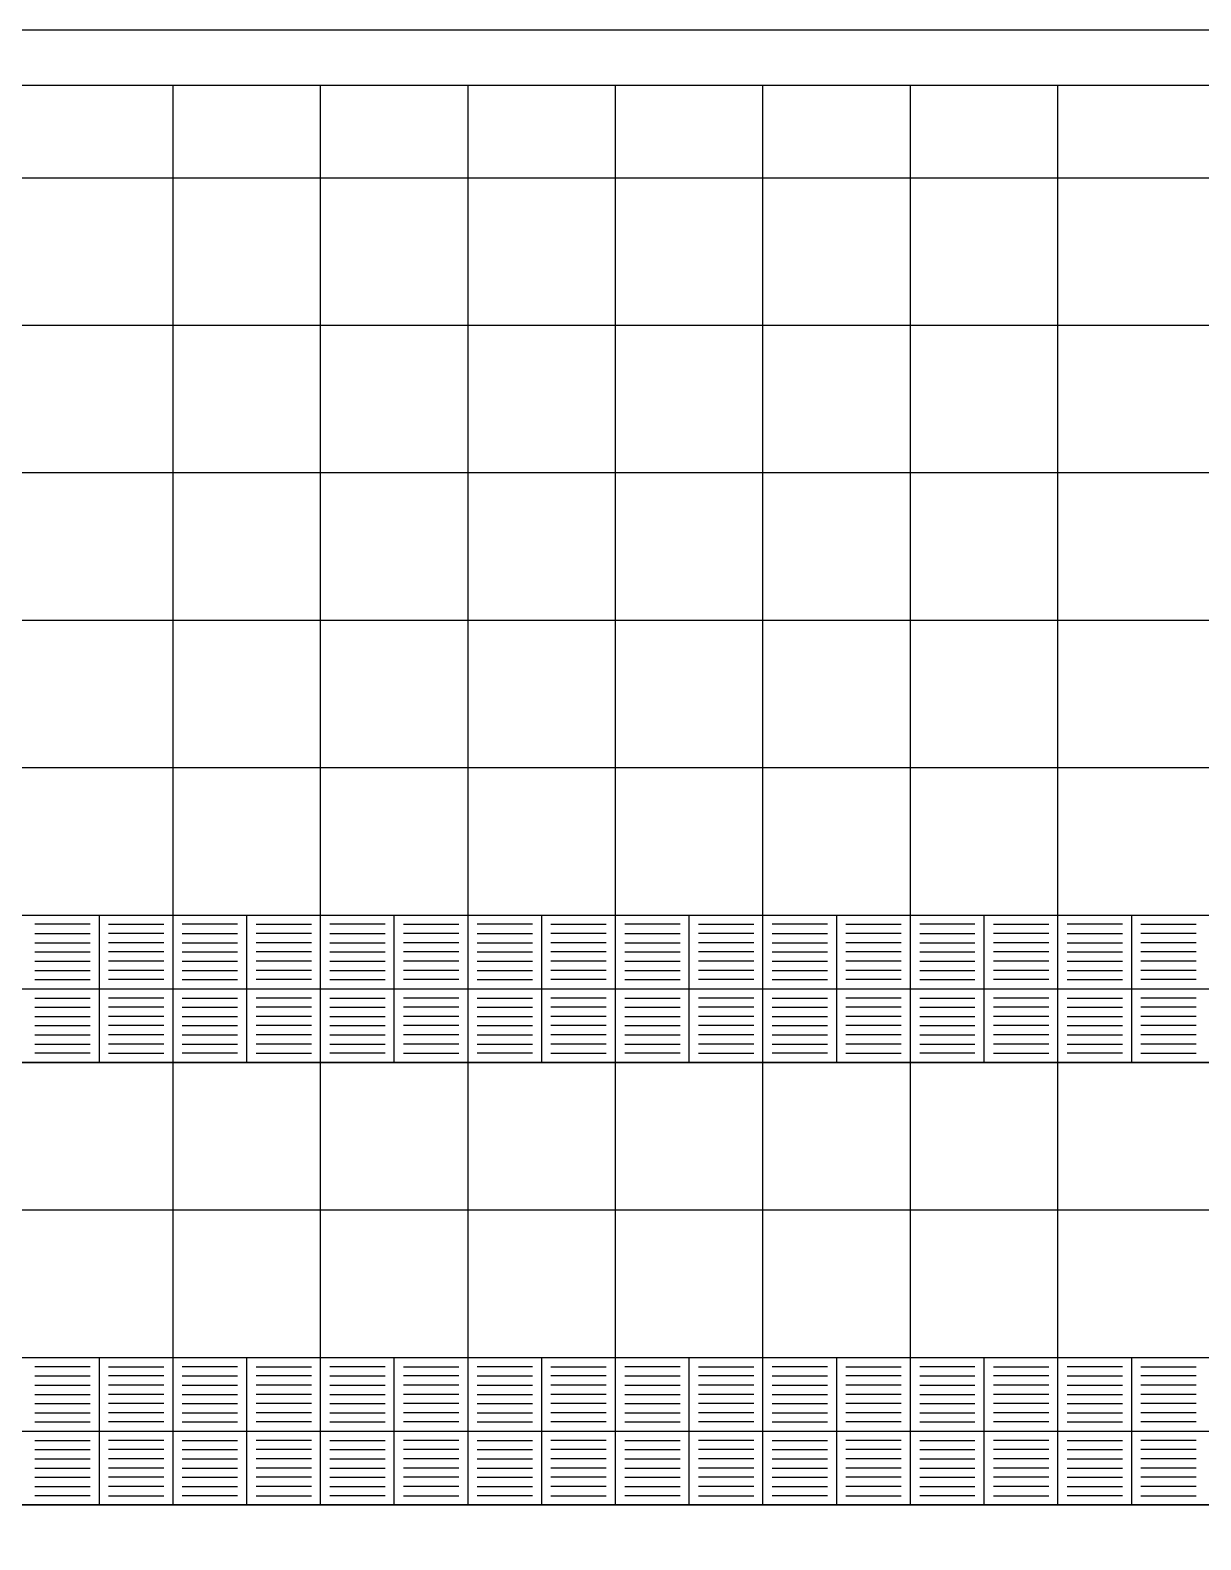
# Model space of a CAD drawing. Header units: inches. Extents: x -309 to 190, y -1585 to -1350.
# Drawn here: x -221.279 to -218.104, y -1375.383 to -1371.288 of the extents above; entities that cross this region are included whole.
import ezdxf
from ezdxf.lldxf.tags import DXFTag

# ---------------------------------------------------------------- set-up
doc = ezdxf.new("R2010")
doc.units = ezdxf.units.IN
doc.header["$MEASUREMENT"] = 0
doc.linetypes.add('CENTER2', pattern=[1.125, 0.75, -0.125, 0.125, -0.125])
doc.linetypes.add('HIDDEN', pattern=[0.375, 0.25, -0.125])
for name, color, linetype in [('CIEGOS', 9, 'CONTINUOUS'), ('DET', 9, 'CONTINUOUS'), ('lm', 9, 'HIDDEN'), ('NO VIDENTES', 9, 'CONTINUOUS'), ('PROY', 9, 'HIDDEN2'), ('V2', 9, 'CONTINUOUS')]:
    doc.layers.add(name, color=color, linetype=linetype)
tags = doc.linetypes.add('HIDDEN2', pattern=[0.1875, 0.125, -0.0625]).pattern_tags.tags
tags[6:7] = [DXFTag(74, 4), DXFTag(75, 0), DXFTag(340, '0'), DXFTag(46, 1.0), DXFTag(50, 0.0), DXFTag(44, 0.0), DXFTag(45, 0.0)]
tags[4:5] = [DXFTag(74, 4), DXFTag(75, 0), DXFTag(340, '0'), DXFTag(46, 1.0), DXFTag(50, 0.0), DXFTag(44, 0.0), DXFTag(45, 0.0)]

msp = doc.modelspace()

# ---------------------------------------------------------------- linework, layer by layer
at = {"layer": 'CIEGOS'}
for points in [[(-265.1546, -1373.6882), (-204.0052, -1373.6882)], [(-264.9889, -1374.0882), (-204.0644, -1374.0882)], [(-264.6575, -1374.8882), (-204.1827, -1374.8882)], [(-262.5318, -1375.2882), (-204.2418, -1375.2882)]]:
    msp.add_lwpolyline(points, dxfattribs=at)
at = {"layer": 'DET'}
for points in [[(-220.8918, -1375.2882), (-220.8918, -1371.4382)], [(-220.4918, -1375.2882), (-220.4918, -1371.4382)], [(-220.0918, -1375.2882), (-220.0918, -1371.4382)], [(-219.6918, -1375.2882), (-219.6918, -1371.4382)], [(-219.2918, -1375.2882), (-219.2918, -1371.4382)], [(-218.8918, -1375.2882), (-218.8918, -1371.4382)], [(-218.4918, -1375.2882), (-218.4918, -1371.4382)], [(-265.983, -1371.6882), (-203.7094, -1371.6882)], [(-228.4918, -1372.0882), (-211.6918, -1372.0882)], [(-265.6516, -1372.4882), (-203.8277, -1372.4882)], [(-265.486, -1372.8882), (-203.8883, -1372.8882)], [(-265.3203, -1373.2882), (-203.946, -1373.2882)], [(-221.0918, -1374.0882), (-221.0918, -1373.6882)], [(-220.6918, -1374.0882), (-220.6918, -1373.6882)], [(-220.2918, -1374.0882), (-220.2918, -1373.6882)], [(-219.8918, -1374.0882), (-219.8918, -1373.6882)], [(-219.4918, -1374.0882), (-219.4918, -1373.6882)], [(-219.0918, -1374.0882), (-219.0918, -1373.6882)], [(-219.0918, -1374.0882), (-219.0918, -1373.6882)], [(-218.6918, -1374.0882), (-218.6918, -1373.6882)], [(-218.6918, -1374.0882), (-218.6918, -1373.6882)], [(-218.2918, -1374.0882), (-218.2918, -1373.6882)], [(-218.2918, -1374.0882), (-218.2918, -1373.6882)], [(-265.0717, -1373.8882), (-204.0348, -1373.8882)], [(-264.8232, -1374.4882), (-204.1235, -1374.4882)], [(-221.0918, -1375.2882), (-221.0918, -1374.8882)], [(-220.6918, -1375.2882), (-220.6918, -1374.8882)], [(-220.2918, -1375.2882), (-220.2918, -1374.8882)], [(-219.8918, -1375.2882), (-219.8918, -1374.8882)], [(-219.4918, -1375.2882), (-219.4918, -1374.8882)], [(-219.0918, -1375.2882), (-219.0918, -1374.8882)], [(-219.0918, -1375.2882), (-219.0918, -1374.8882)], [(-218.6918, -1375.2882), (-218.6918, -1374.8882)], [(-218.6918, -1375.2882), (-218.6918, -1374.8882)], [(-218.2918, -1375.2882), (-218.2918, -1374.8882)], [(-218.2918, -1375.2882), (-218.2918, -1374.8882)], [(-264.5747, -1375.0882), (-204.2123, -1375.0882)]]:
    msp.add_lwpolyline(points, dxfattribs=at)
at = {"layer": 'lm', "linetype": 'CENTER2'}
msp.add_line((-268.7318, -1375.2882), (-201.8002, -1375.2882), dxfattribs=at)
msp.add_line((-268.7318, -1375.2882), (-201.8002, -1375.2882), dxfattribs=at)
at = {"layer": 'NO VIDENTES'}
for p, q in [((-221.1168, -1373.7132), (-221.2668, -1373.7132)), ((-221.0668, -1373.7132), (-220.9168, -1373.7132)), ((-220.7168, -1373.7132), (-220.8668, -1373.7132)), ((-220.6668, -1373.7132), (-220.5168, -1373.7132)), ((-220.3168, -1373.7132), (-220.4668, -1373.7132)), ((-220.2668, -1373.7132), (-220.1168, -1373.7132)), ((-219.9168, -1373.7132), (-220.0668, -1373.7132)), ((-219.8668, -1373.7132), (-219.7168, -1373.7132)), ((-219.5168, -1373.7132), (-219.6668, -1373.7132)), ((-219.4668, -1373.7132), (-219.3168, -1373.7132)), ((-219.1168, -1373.7132), (-219.2668, -1373.7132)), ((-219.1168, -1373.7132), (-219.2668, -1373.7132)), ((-219.0668, -1373.7132), (-218.9168, -1373.7132)), ((-219.0668, -1373.7132), (-218.9168, -1373.7132)), ((-218.7168, -1373.7132), (-218.8668, -1373.7132)), ((-218.7168, -1373.7132), (-218.8668, -1373.7132)), ((-218.6668, -1373.7132), (-218.5168, -1373.7132)), ((-218.6668, -1373.7132), (-218.5168, -1373.7132)), ((-218.3168, -1373.7132), (-218.4668, -1373.7132)), ((-218.3168, -1373.7132), (-218.4668, -1373.7132)), ((-218.2668, -1373.7132), (-218.1168, -1373.7132)), ((-218.2668, -1373.7132), (-218.1168, -1373.7132)), ((-221.2668, -1373.7382), (-221.1168, -1373.7382)), ((-221.2668, -1373.7632), (-221.1168, -1373.7632)), ((-220.9168, -1373.7382), (-221.0668, -1373.7382)), ((-220.9168, -1373.7632), (-221.0668, -1373.7632)), ((-220.8668, -1373.7382), (-220.7168, -1373.7382)), ((-220.8668, -1373.7632), (-220.7168, -1373.7632)), ((-220.5168, -1373.7382), (-220.6668, -1373.7382)), ((-220.5168, -1373.7632), (-220.6668, -1373.7632)), ((-220.4668, -1373.7382), (-220.3168, -1373.7382)), ((-220.4668, -1373.7632), (-220.3168, -1373.7632)), ((-220.1168, -1373.7382), (-220.2668, -1373.7382)), ((-220.1168, -1373.7632), (-220.2668, -1373.7632)), ((-220.0668, -1373.7382), (-219.9168, -1373.7382)), ((-220.0668, -1373.7632), (-219.9168, -1373.7632)), ((-219.7168, -1373.7382), (-219.8668, -1373.7382)), ((-219.7168, -1373.7632), (-219.8668, -1373.7632)), ((-219.6668, -1373.7382), (-219.5168, -1373.7382)), ((-219.6668, -1373.7632), (-219.5168, -1373.7632)), ((-219.3168, -1373.7382), (-219.4668, -1373.7382)), ((-219.3168, -1373.7632), (-219.4668, -1373.7632)), ((-219.2668, -1373.7382), (-219.1168, -1373.7382)), ((-219.2668, -1373.7382), (-219.1168, -1373.7382)), ((-219.2668, -1373.7632), (-219.1168, -1373.7632)), ((-219.2668, -1373.7632), (-219.1168, -1373.7632)), ((-218.9168, -1373.7382), (-219.0668, -1373.7382)), ((-218.9168, -1373.7382), (-219.0668, -1373.7382)), ((-218.9168, -1373.7632), (-219.0668, -1373.7632)), ((-218.9168, -1373.7632), (-219.0668, -1373.7632)), ((-218.8668, -1373.7382), (-218.7168, -1373.7382)), ((-218.8668, -1373.7382), (-218.7168, -1373.7382)), ((-218.8668, -1373.7632), (-218.7168, -1373.7632)), ((-218.8668, -1373.7632), (-218.7168, -1373.7632)), ((-218.5168, -1373.7382), (-218.6668, -1373.7382)), ((-218.5168, -1373.7382), (-218.6668, -1373.7382)), ((-218.5168, -1373.7632), (-218.6668, -1373.7632)), ((-218.5168, -1373.7632), (-218.6668, -1373.7632)), ((-218.4668, -1373.7382), (-218.3168, -1373.7382)), ((-218.4668, -1373.7382), (-218.3168, -1373.7382)), ((-218.4668, -1373.7632), (-218.3168, -1373.7632)), ((-218.4668, -1373.7632), (-218.3168, -1373.7632)), ((-218.1168, -1373.7382), (-218.2668, -1373.7382)), ((-218.1168, -1373.7382), (-218.2668, -1373.7382)), ((-218.1168, -1373.7632), (-218.2668, -1373.7632)), ((-218.1168, -1373.7632), (-218.2668, -1373.7632)), ((-221.2668, -1373.7882), (-221.1168, -1373.7882)), ((-221.2668, -1373.8132), (-221.1168, -1373.8132)), ((-220.9168, -1373.7882), (-221.0668, -1373.7882)), ((-220.9168, -1373.8132), (-221.0668, -1373.8132)), ((-220.8668, -1373.7882), (-220.7168, -1373.7882)), ((-220.8668, -1373.8132), (-220.7168, -1373.8132)), ((-220.5168, -1373.7882), (-220.6668, -1373.7882)), ((-220.5168, -1373.8132), (-220.6668, -1373.8132)), ((-220.4668, -1373.7882), (-220.3168, -1373.7882)), ((-220.4668, -1373.8132), (-220.3168, -1373.8132)), ((-220.1168, -1373.7882), (-220.2668, -1373.7882)), ((-220.1168, -1373.8132), (-220.2668, -1373.8132)), ((-220.0668, -1373.7882), (-219.9168, -1373.7882)), ((-220.0668, -1373.8132), (-219.9168, -1373.8132)), ((-219.7168, -1373.7882), (-219.8668, -1373.7882)), ((-219.7168, -1373.8132), (-219.8668, -1373.8132)), ((-219.6668, -1373.7882), (-219.5168, -1373.7882)), ((-219.6668, -1373.8132), (-219.5168, -1373.8132)), ((-219.3168, -1373.7882), (-219.4668, -1373.7882)), ((-219.3168, -1373.8132), (-219.4668, -1373.8132)), ((-219.2668, -1373.7882), (-219.1168, -1373.7882)), ((-219.2668, -1373.7882), (-219.1168, -1373.7882)), ((-219.2668, -1373.8132), (-219.1168, -1373.8132)), ((-219.2668, -1373.8132), (-219.1168, -1373.8132)), ((-218.9168, -1373.7882), (-219.0668, -1373.7882)), ((-218.9168, -1373.7882), (-219.0668, -1373.7882)), ((-218.9168, -1373.8132), (-219.0668, -1373.8132)), ((-218.9168, -1373.8132), (-219.0668, -1373.8132)), ((-218.8668, -1373.7882), (-218.7168, -1373.7882)), ((-218.8668, -1373.7882), (-218.7168, -1373.7882)), ((-218.8668, -1373.8132), (-218.7168, -1373.8132)), ((-218.8668, -1373.8132), (-218.7168, -1373.8132)), ((-218.5168, -1373.7882), (-218.6668, -1373.7882)), ((-218.5168, -1373.7882), (-218.6668, -1373.7882)), ((-218.5168, -1373.8132), (-218.6668, -1373.8132)), ((-218.5168, -1373.8132), (-218.6668, -1373.8132)), ((-218.4668, -1373.7882), (-218.3168, -1373.7882)), ((-218.4668, -1373.7882), (-218.3168, -1373.7882)), ((-218.4668, -1373.8132), (-218.3168, -1373.8132)), ((-218.4668, -1373.8132), (-218.3168, -1373.8132)), ((-218.1168, -1373.7882), (-218.2668, -1373.7882)), ((-218.1168, -1373.7882), (-218.2668, -1373.7882)), ((-218.1168, -1373.8132), (-218.2668, -1373.8132)), ((-218.1168, -1373.8132), (-218.2668, -1373.8132)), ((-221.2668, -1373.8382), (-221.1168, -1373.8382)), ((-220.9168, -1373.8382), (-221.0668, -1373.8382)), ((-220.8668, -1373.8382), (-220.7168, -1373.8382)), ((-220.5168, -1373.8382), (-220.6668, -1373.8382)), ((-220.4668, -1373.8382), (-220.3168, -1373.8382)), ((-220.1168, -1373.8382), (-220.2668, -1373.8382)), ((-220.0668, -1373.8382), (-219.9168, -1373.8382)), ((-219.7168, -1373.8382), (-219.8668, -1373.8382)), ((-219.6668, -1373.8382), (-219.5168, -1373.8382)), ((-219.3168, -1373.8382), (-219.4668, -1373.8382)), ((-219.2668, -1373.8382), (-219.1168, -1373.8382)), ((-219.2668, -1373.8382), (-219.1168, -1373.8382)), ((-218.9168, -1373.8382), (-219.0668, -1373.8382)), ((-218.9168, -1373.8382), (-219.0668, -1373.8382)), ((-218.8668, -1373.8382), (-218.7168, -1373.8382)), ((-218.8668, -1373.8382), (-218.7168, -1373.8382)), ((-218.5168, -1373.8382), (-218.6668, -1373.8382)), ((-218.5168, -1373.8382), (-218.6668, -1373.8382)), ((-218.4668, -1373.8382), (-218.3168, -1373.8382)), ((-218.4668, -1373.8382), (-218.3168, -1373.8382)), ((-218.1168, -1373.8382), (-218.2668, -1373.8382)), ((-218.1168, -1373.8382), (-218.2668, -1373.8382)), ((-221.2668, -1373.8632), (-221.1168, -1373.8632)), ((-220.9168, -1373.8632), (-221.0668, -1373.8632)), ((-220.8668, -1373.8632), (-220.7168, -1373.8632)), ((-220.5168, -1373.8632), (-220.6668, -1373.8632)), ((-220.4668, -1373.8632), (-220.3168, -1373.8632)), ((-220.1168, -1373.8632), (-220.2668, -1373.8632)), ((-220.0668, -1373.8632), (-219.9168, -1373.8632)), ((-219.7168, -1373.8632), (-219.8668, -1373.8632)), ((-219.6668, -1373.8632), (-219.5168, -1373.8632)), ((-219.3168, -1373.8632), (-219.4668, -1373.8632)), ((-219.2668, -1373.8632), (-219.1168, -1373.8632)), ((-219.2668, -1373.8632), (-219.1168, -1373.8632)), ((-218.9168, -1373.8632), (-219.0668, -1373.8632)), ((-218.9168, -1373.8632), (-219.0668, -1373.8632)), ((-218.8668, -1373.8632), (-218.7168, -1373.8632)), ((-218.8668, -1373.8632), (-218.7168, -1373.8632)), ((-218.5168, -1373.8632), (-218.6668, -1373.8632)), ((-218.5168, -1373.8632), (-218.6668, -1373.8632)), ((-218.4668, -1373.8632), (-218.3168, -1373.8632)), ((-218.4668, -1373.8632), (-218.3168, -1373.8632)), ((-218.1168, -1373.8632), (-218.2668, -1373.8632)), ((-218.1168, -1373.8632), (-218.2668, -1373.8632)), ((-221.2668, -1373.9132), (-221.1168, -1373.9132)), ((-221.2668, -1373.9382), (-221.1168, -1373.9382)), ((-220.9168, -1373.9132), (-221.0668, -1373.9132)), ((-220.9168, -1373.9382), (-221.0668, -1373.9382)), ((-220.8668, -1373.9132), (-220.7168, -1373.9132)), ((-220.8668, -1373.9382), (-220.7168, -1373.9382)), ((-220.5168, -1373.9132), (-220.6668, -1373.9132)), ((-220.5168, -1373.9382), (-220.6668, -1373.9382)), ((-220.4668, -1373.9132), (-220.3168, -1373.9132)), ((-220.4668, -1373.9382), (-220.3168, -1373.9382)), ((-220.1168, -1373.9132), (-220.2668, -1373.9132)), ((-220.1168, -1373.9382), (-220.2668, -1373.9382)), ((-220.0668, -1373.9132), (-219.9168, -1373.9132)), ((-220.0668, -1373.9382), (-219.9168, -1373.9382)), ((-219.7168, -1373.9132), (-219.8668, -1373.9132)), ((-219.7168, -1373.9382), (-219.8668, -1373.9382)), ((-219.6668, -1373.9132), (-219.5168, -1373.9132)), ((-219.6668, -1373.9382), (-219.5168, -1373.9382)), ((-219.3168, -1373.9132), (-219.4668, -1373.9132)), ((-219.3168, -1373.9382), (-219.4668, -1373.9382)), ((-219.2668, -1373.9132), (-219.1168, -1373.9132)), ((-219.2668, -1373.9132), (-219.1168, -1373.9132)), ((-219.2668, -1373.9382), (-219.1168, -1373.9382)), ((-219.2668, -1373.9382), (-219.1168, -1373.9382)), ((-218.9168, -1373.9132), (-219.0668, -1373.9132)), ((-218.9168, -1373.9132), (-219.0668, -1373.9132)), ((-218.9168, -1373.9382), (-219.0668, -1373.9382)), ((-218.9168, -1373.9382), (-219.0668, -1373.9382)), ((-218.8668, -1373.9132), (-218.7168, -1373.9132)), ((-218.8668, -1373.9132), (-218.7168, -1373.9132)), ((-218.8668, -1373.9382), (-218.7168, -1373.9382)), ((-218.8668, -1373.9382), (-218.7168, -1373.9382)), ((-218.5168, -1373.9132), (-218.6668, -1373.9132)), ((-218.5168, -1373.9132), (-218.6668, -1373.9132)), ((-218.5168, -1373.9382), (-218.6668, -1373.9382)), ((-218.5168, -1373.9382), (-218.6668, -1373.9382)), ((-218.4668, -1373.9132), (-218.3168, -1373.9132)), ((-218.4668, -1373.9132), (-218.3168, -1373.9132)), ((-218.4668, -1373.9382), (-218.3168, -1373.9382)), ((-218.4668, -1373.9382), (-218.3168, -1373.9382)), ((-218.1168, -1373.9132), (-218.2668, -1373.9132)), ((-218.1168, -1373.9132), (-218.2668, -1373.9132)), ((-218.1168, -1373.9382), (-218.2668, -1373.9382)), ((-218.1168, -1373.9382), (-218.2668, -1373.9382)), ((-221.2668, -1373.9632), (-221.1168, -1373.9632)), ((-220.9168, -1373.9632), (-221.0668, -1373.9632)), ((-220.8668, -1373.9632), (-220.7168, -1373.9632)), ((-220.5168, -1373.9632), (-220.6668, -1373.9632)), ((-220.4668, -1373.9632), (-220.3168, -1373.9632)), ((-220.1168, -1373.9632), (-220.2668, -1373.9632)), ((-220.0668, -1373.9632), (-219.9168, -1373.9632)), ((-219.7168, -1373.9632), (-219.8668, -1373.9632)), ((-219.6668, -1373.9632), (-219.5168, -1373.9632)), ((-219.3168, -1373.9632), (-219.4668, -1373.9632)), ((-219.2668, -1373.9632), (-219.1168, -1373.9632)), ((-219.2668, -1373.9632), (-219.1168, -1373.9632)), ((-218.9168, -1373.9632), (-219.0668, -1373.9632)), ((-218.9168, -1373.9632), (-219.0668, -1373.9632)), ((-218.8668, -1373.9632), (-218.7168, -1373.9632)), ((-218.8668, -1373.9632), (-218.7168, -1373.9632)), ((-218.5168, -1373.9632), (-218.6668, -1373.9632)), ((-218.5168, -1373.9632), (-218.6668, -1373.9632)), ((-218.4668, -1373.9632), (-218.3168, -1373.9632)), ((-218.4668, -1373.9632), (-218.3168, -1373.9632)), ((-218.1168, -1373.9632), (-218.2668, -1373.9632)), ((-218.1168, -1373.9632), (-218.2668, -1373.9632)), ((-221.2668, -1373.9882), (-221.1168, -1373.9882)), ((-221.2668, -1374.0132), (-221.1168, -1374.0132)), ((-220.9168, -1373.9882), (-221.0668, -1373.9882)), ((-220.9168, -1374.0132), (-221.0668, -1374.0132)), ((-220.8668, -1373.9882), (-220.7168, -1373.9882)), ((-220.8668, -1374.0132), (-220.7168, -1374.0132)), ((-220.5168, -1373.9882), (-220.6668, -1373.9882)), ((-220.5168, -1374.0132), (-220.6668, -1374.0132)), ((-220.4668, -1373.9882), (-220.3168, -1373.9882)), ((-220.4668, -1374.0132), (-220.3168, -1374.0132)), ((-220.1168, -1373.9882), (-220.2668, -1373.9882)), ((-220.1168, -1374.0132), (-220.2668, -1374.0132)), ((-220.0668, -1373.9882), (-219.9168, -1373.9882)), ((-220.0668, -1374.0132), (-219.9168, -1374.0132)), ((-219.7168, -1373.9882), (-219.8668, -1373.9882)), ((-219.7168, -1374.0132), (-219.8668, -1374.0132)), ((-219.6668, -1373.9882), (-219.5168, -1373.9882)), ((-219.6668, -1374.0132), (-219.5168, -1374.0132)), ((-219.3168, -1373.9882), (-219.4668, -1373.9882)), ((-219.3168, -1374.0132), (-219.4668, -1374.0132)), ((-219.2668, -1373.9882), (-219.1168, -1373.9882)), ((-219.2668, -1373.9882), (-219.1168, -1373.9882)), ((-219.2668, -1374.0132), (-219.1168, -1374.0132)), ((-219.2668, -1374.0132), (-219.1168, -1374.0132)), ((-218.9168, -1373.9882), (-219.0668, -1373.9882)), ((-218.9168, -1373.9882), (-219.0668, -1373.9882)), ((-218.9168, -1374.0132), (-219.0668, -1374.0132)), ((-218.9168, -1374.0132), (-219.0668, -1374.0132)), ((-218.8668, -1373.9882), (-218.7168, -1373.9882)), ((-218.8668, -1373.9882), (-218.7168, -1373.9882)), ((-218.8668, -1374.0132), (-218.7168, -1374.0132)), ((-218.8668, -1374.0132), (-218.7168, -1374.0132)), ((-218.5168, -1373.9882), (-218.6668, -1373.9882)), ((-218.5168, -1373.9882), (-218.6668, -1373.9882)), ((-218.5168, -1374.0132), (-218.6668, -1374.0132)), ((-218.5168, -1374.0132), (-218.6668, -1374.0132)), ((-218.4668, -1373.9882), (-218.3168, -1373.9882)), ((-218.4668, -1373.9882), (-218.3168, -1373.9882)), ((-218.4668, -1374.0132), (-218.3168, -1374.0132)), ((-218.4668, -1374.0132), (-218.3168, -1374.0132)), ((-218.1168, -1373.9882), (-218.2668, -1373.9882)), ((-218.1168, -1373.9882), (-218.2668, -1373.9882)), ((-218.1168, -1374.0132), (-218.2668, -1374.0132)), ((-218.1168, -1374.0132), (-218.2668, -1374.0132)), ((-221.2668, -1374.0382), (-221.1168, -1374.0382)), ((-220.9168, -1374.0382), (-221.0668, -1374.0382)), ((-220.8668, -1374.0382), (-220.7168, -1374.0382)), ((-220.5168, -1374.0382), (-220.6668, -1374.0382)), ((-220.4668, -1374.0382), (-220.3168, -1374.0382)), ((-220.1168, -1374.0382), (-220.2668, -1374.0382)), ((-220.0668, -1374.0382), (-219.9168, -1374.0382)), ((-219.7168, -1374.0382), (-219.8668, -1374.0382)), ((-219.6668, -1374.0382), (-219.5168, -1374.0382)), ((-219.3168, -1374.0382), (-219.4668, -1374.0382)), ((-219.2668, -1374.0382), (-219.1168, -1374.0382)), ((-219.2668, -1374.0382), (-219.1168, -1374.0382)), ((-218.9168, -1374.0382), (-219.0668, -1374.0382)), ((-218.9168, -1374.0382), (-219.0668, -1374.0382)), ((-218.8668, -1374.0382), (-218.7168, -1374.0382)), ((-218.8668, -1374.0382), (-218.7168, -1374.0382)), ((-218.5168, -1374.0382), (-218.6668, -1374.0382)), ((-218.5168, -1374.0382), (-218.6668, -1374.0382)), ((-218.4668, -1374.0382), (-218.3168, -1374.0382)), ((-218.4668, -1374.0382), (-218.3168, -1374.0382)), ((-218.1168, -1374.0382), (-218.2668, -1374.0382)), ((-218.1168, -1374.0382), (-218.2668, -1374.0382)), ((-221.1168, -1374.0632), (-221.2668, -1374.0632)), ((-221.0668, -1374.0632), (-220.9168, -1374.0632)), ((-220.7168, -1374.0632), (-220.8668, -1374.0632)), ((-220.6668, -1374.0632), (-220.5168, -1374.0632)), ((-220.3168, -1374.0632), (-220.4668, -1374.0632)), ((-220.2668, -1374.0632), (-220.1168, -1374.0632)), ((-219.9168, -1374.0632), (-220.0668, -1374.0632)), ((-219.8668, -1374.0632), (-219.7168, -1374.0632)), ((-219.5168, -1374.0632), (-219.6668, -1374.0632)), ((-219.4668, -1374.0632), (-219.3168, -1374.0632)), ((-219.1168, -1374.0632), (-219.2668, -1374.0632)), ((-219.1168, -1374.0632), (-219.2668, -1374.0632)), ((-219.0668, -1374.0632), (-218.9168, -1374.0632)), ((-219.0668, -1374.0632), (-218.9168, -1374.0632)), ((-218.7168, -1374.0632), (-218.8668, -1374.0632)), ((-218.7168, -1374.0632), (-218.8668, -1374.0632)), ((-218.6668, -1374.0632), (-218.5168, -1374.0632)), ((-218.6668, -1374.0632), (-218.5168, -1374.0632)), ((-218.3168, -1374.0632), (-218.4668, -1374.0632)), ((-218.3168, -1374.0632), (-218.4668, -1374.0632)), ((-218.2668, -1374.0632), (-218.1168, -1374.0632)), ((-218.2668, -1374.0632), (-218.1168, -1374.0632)), ((-221.1168, -1374.9132), (-221.2668, -1374.9132)), ((-221.0668, -1374.9132), (-220.9168, -1374.9132)), ((-220.7168, -1374.9132), (-220.8668, -1374.9132)), ((-220.6668, -1374.9132), (-220.5168, -1374.9132)), ((-220.3168, -1374.9132), (-220.4668, -1374.9132)), ((-220.2668, -1374.9132), (-220.1168, -1374.9132)), ((-219.9168, -1374.9132), (-220.0668, -1374.9132)), ((-219.8668, -1374.9132), (-219.7168, -1374.9132)), ((-219.5168, -1374.9132), (-219.6668, -1374.9132)), ((-219.4668, -1374.9132), (-219.3168, -1374.9132)), ((-219.1168, -1374.9132), (-219.2668, -1374.9132)), ((-219.1168, -1374.9132), (-219.2668, -1374.9132)), ((-219.0668, -1374.9132), (-218.9168, -1374.9132)), ((-219.0668, -1374.9132), (-218.9168, -1374.9132)), ((-218.7168, -1374.9132), (-218.8668, -1374.9132)), ((-218.7168, -1374.9132), (-218.8668, -1374.9132)), ((-218.6668, -1374.9132), (-218.5168, -1374.9132)), ((-218.6668, -1374.9132), (-218.5168, -1374.9132)), ((-218.3168, -1374.9132), (-218.4668, -1374.9132)), ((-218.3168, -1374.9132), (-218.4668, -1374.9132)), ((-218.2668, -1374.9132), (-218.1168, -1374.9132)), ((-218.2668, -1374.9132), (-218.1168, -1374.9132)), ((-221.2668, -1374.9382), (-221.1168, -1374.9382)), ((-220.9168, -1374.9382), (-221.0668, -1374.9382)), ((-220.8668, -1374.9382), (-220.7168, -1374.9382)), ((-220.5168, -1374.9382), (-220.6668, -1374.9382)), ((-220.4668, -1374.9382), (-220.3168, -1374.9382)), ((-220.1168, -1374.9382), (-220.2668, -1374.9382)), ((-220.0668, -1374.9382), (-219.9168, -1374.9382)), ((-219.7168, -1374.9382), (-219.8668, -1374.9382)), ((-219.6668, -1374.9382), (-219.5168, -1374.9382)), ((-219.3168, -1374.9382), (-219.4668, -1374.9382)), ((-219.2668, -1374.9382), (-219.1168, -1374.9382)), ((-219.2668, -1374.9382), (-219.1168, -1374.9382)), ((-218.9168, -1374.9382), (-219.0668, -1374.9382)), ((-218.9168, -1374.9382), (-219.0668, -1374.9382)), ((-218.8668, -1374.9382), (-218.7168, -1374.9382)), ((-218.8668, -1374.9382), (-218.7168, -1374.9382)), ((-218.5168, -1374.9382), (-218.6668, -1374.9382)), ((-218.5168, -1374.9382), (-218.6668, -1374.9382)), ((-218.4668, -1374.9382), (-218.3168, -1374.9382)), ((-218.4668, -1374.9382), (-218.3168, -1374.9382)), ((-218.1168, -1374.9382), (-218.2668, -1374.9382)), ((-218.1168, -1374.9382), (-218.2668, -1374.9382)), ((-221.2668, -1374.9632), (-221.1168, -1374.9632)), ((-221.2668, -1374.9882), (-221.1168, -1374.9882)), ((-220.9168, -1374.9632), (-221.0668, -1374.9632)), ((-220.9168, -1374.9882), (-221.0668, -1374.9882)), ((-220.8668, -1374.9632), (-220.7168, -1374.9632)), ((-220.8668, -1374.9882), (-220.7168, -1374.9882)), ((-220.5168, -1374.9632), (-220.6668, -1374.9632)), ((-220.5168, -1374.9882), (-220.6668, -1374.9882)), ((-220.4668, -1374.9632), (-220.3168, -1374.9632)), ((-220.4668, -1374.9882), (-220.3168, -1374.9882)), ((-220.1168, -1374.9632), (-220.2668, -1374.9632)), ((-220.1168, -1374.9882), (-220.2668, -1374.9882)), ((-220.0668, -1374.9632), (-219.9168, -1374.9632)), ((-220.0668, -1374.9882), (-219.9168, -1374.9882)), ((-219.7168, -1374.9632), (-219.8668, -1374.9632)), ((-219.7168, -1374.9882), (-219.8668, -1374.9882)), ((-219.6668, -1374.9632), (-219.5168, -1374.9632)), ((-219.6668, -1374.9882), (-219.5168, -1374.9882)), ((-219.3168, -1374.9632), (-219.4668, -1374.9632)), ((-219.3168, -1374.9882), (-219.4668, -1374.9882)), ((-219.2668, -1374.9632), (-219.1168, -1374.9632)), ((-219.2668, -1374.9632), (-219.1168, -1374.9632)), ((-219.2668, -1374.9882), (-219.1168, -1374.9882)), ((-219.2668, -1374.9882), (-219.1168, -1374.9882)), ((-218.9168, -1374.9632), (-219.0668, -1374.9632)), ((-218.9168, -1374.9632), (-219.0668, -1374.9632)), ((-218.9168, -1374.9882), (-219.0668, -1374.9882)), ((-218.9168, -1374.9882), (-219.0668, -1374.9882)), ((-218.8668, -1374.9632), (-218.7168, -1374.9632)), ((-218.8668, -1374.9632), (-218.7168, -1374.9632)), ((-218.8668, -1374.9882), (-218.7168, -1374.9882)), ((-218.8668, -1374.9882), (-218.7168, -1374.9882)), ((-218.5168, -1374.9632), (-218.6668, -1374.9632)), ((-218.5168, -1374.9632), (-218.6668, -1374.9632)), ((-218.5168, -1374.9882), (-218.6668, -1374.9882)), ((-218.5168, -1374.9882), (-218.6668, -1374.9882)), ((-218.4668, -1374.9632), (-218.3168, -1374.9632)), ((-218.4668, -1374.9632), (-218.3168, -1374.9632)), ((-218.4668, -1374.9882), (-218.3168, -1374.9882)), ((-218.4668, -1374.9882), (-218.3168, -1374.9882)), ((-218.1168, -1374.9632), (-218.2668, -1374.9632)), ((-218.1168, -1374.9632), (-218.2668, -1374.9632)), ((-218.1168, -1374.9882), (-218.2668, -1374.9882)), ((-218.1168, -1374.9882), (-218.2668, -1374.9882)), ((-221.2668, -1375.0132), (-221.1168, -1375.0132)), ((-221.2668, -1375.0382), (-221.1168, -1375.0382)), ((-220.9168, -1375.0132), (-221.0668, -1375.0132)), ((-220.9168, -1375.0382), (-221.0668, -1375.0382)), ((-220.8668, -1375.0132), (-220.7168, -1375.0132)), ((-220.8668, -1375.0382), (-220.7168, -1375.0382)), ((-220.5168, -1375.0132), (-220.6668, -1375.0132)), ((-220.5168, -1375.0382), (-220.6668, -1375.0382)), ((-220.4668, -1375.0132), (-220.3168, -1375.0132)), ((-220.4668, -1375.0382), (-220.3168, -1375.0382)), ((-220.1168, -1375.0132), (-220.2668, -1375.0132)), ((-220.1168, -1375.0382), (-220.2668, -1375.0382)), ((-220.0668, -1375.0132), (-219.9168, -1375.0132)), ((-220.0668, -1375.0382), (-219.9168, -1375.0382)), ((-219.7168, -1375.0132), (-219.8668, -1375.0132)), ((-219.7168, -1375.0382), (-219.8668, -1375.0382)), ((-219.6668, -1375.0132), (-219.5168, -1375.0132)), ((-219.6668, -1375.0382), (-219.5168, -1375.0382)), ((-219.3168, -1375.0132), (-219.4668, -1375.0132)), ((-219.3168, -1375.0382), (-219.4668, -1375.0382)), ((-219.2668, -1375.0132), (-219.1168, -1375.0132)), ((-219.2668, -1375.0132), (-219.1168, -1375.0132)), ((-219.2668, -1375.0382), (-219.1168, -1375.0382)), ((-219.2668, -1375.0382), (-219.1168, -1375.0382)), ((-218.9168, -1375.0132), (-219.0668, -1375.0132)), ((-218.9168, -1375.0132), (-219.0668, -1375.0132)), ((-218.9168, -1375.0382), (-219.0668, -1375.0382)), ((-218.9168, -1375.0382), (-219.0668, -1375.0382)), ((-218.8668, -1375.0132), (-218.7168, -1375.0132)), ((-218.8668, -1375.0132), (-218.7168, -1375.0132)), ((-218.8668, -1375.0382), (-218.7168, -1375.0382)), ((-218.8668, -1375.0382), (-218.7168, -1375.0382)), ((-218.5168, -1375.0132), (-218.6668, -1375.0132)), ((-218.5168, -1375.0132), (-218.6668, -1375.0132)), ((-218.5168, -1375.0382), (-218.6668, -1375.0382)), ((-218.5168, -1375.0382), (-218.6668, -1375.0382)), ((-218.4668, -1375.0132), (-218.3168, -1375.0132)), ((-218.4668, -1375.0132), (-218.3168, -1375.0132)), ((-218.4668, -1375.0382), (-218.3168, -1375.0382)), ((-218.4668, -1375.0382), (-218.3168, -1375.0382)), ((-218.1168, -1375.0132), (-218.2668, -1375.0132)), ((-218.1168, -1375.0132), (-218.2668, -1375.0132)), ((-218.1168, -1375.0382), (-218.2668, -1375.0382)), ((-218.1168, -1375.0382), (-218.2668, -1375.0382)), ((-221.2668, -1375.0632), (-221.1168, -1375.0632)), ((-220.9168, -1375.0632), (-221.0668, -1375.0632)), ((-220.8668, -1375.0632), (-220.7168, -1375.0632)), ((-220.5168, -1375.0632), (-220.6668, -1375.0632)), ((-220.4668, -1375.0632), (-220.3168, -1375.0632)), ((-220.1168, -1375.0632), (-220.2668, -1375.0632)), ((-220.0668, -1375.0632), (-219.9168, -1375.0632)), ((-219.7168, -1375.0632), (-219.8668, -1375.0632)), ((-219.6668, -1375.0632), (-219.5168, -1375.0632)), ((-219.3168, -1375.0632), (-219.4668, -1375.0632)), ((-219.2668, -1375.0632), (-219.1168, -1375.0632)), ((-219.2668, -1375.0632), (-219.1168, -1375.0632)), ((-218.9168, -1375.0632), (-219.0668, -1375.0632)), ((-218.9168, -1375.0632), (-219.0668, -1375.0632)), ((-218.8668, -1375.0632), (-218.7168, -1375.0632)), ((-218.8668, -1375.0632), (-218.7168, -1375.0632)), ((-218.5168, -1375.0632), (-218.6668, -1375.0632)), ((-218.5168, -1375.0632), (-218.6668, -1375.0632)), ((-218.4668, -1375.0632), (-218.3168, -1375.0632)), ((-218.4668, -1375.0632), (-218.3168, -1375.0632)), ((-218.1168, -1375.0632), (-218.2668, -1375.0632)), ((-218.1168, -1375.0632), (-218.2668, -1375.0632)), ((-221.2668, -1375.1132), (-221.1168, -1375.1132)), ((-220.9168, -1375.1132), (-221.0668, -1375.1132)), ((-220.8668, -1375.1132), (-220.7168, -1375.1132)), ((-220.5168, -1375.1132), (-220.6668, -1375.1132)), ((-220.4668, -1375.1132), (-220.3168, -1375.1132)), ((-220.1168, -1375.1132), (-220.2668, -1375.1132)), ((-220.0668, -1375.1132), (-219.9168, -1375.1132)), ((-219.7168, -1375.1132), (-219.8668, -1375.1132)), ((-219.6668, -1375.1132), (-219.5168, -1375.1132)), ((-219.3168, -1375.1132), (-219.4668, -1375.1132)), ((-219.2668, -1375.1132), (-219.1168, -1375.1132)), ((-219.2668, -1375.1132), (-219.1168, -1375.1132)), ((-218.9168, -1375.1132), (-219.0668, -1375.1132)), ((-218.9168, -1375.1132), (-219.0668, -1375.1132)), ((-218.8668, -1375.1132), (-218.7168, -1375.1132)), ((-218.8668, -1375.1132), (-218.7168, -1375.1132)), ((-218.5168, -1375.1132), (-218.6668, -1375.1132)), ((-218.5168, -1375.1132), (-218.6668, -1375.1132)), ((-218.4668, -1375.1132), (-218.3168, -1375.1132)), ((-218.4668, -1375.1132), (-218.3168, -1375.1132)), ((-218.1168, -1375.1132), (-218.2668, -1375.1132)), ((-218.1168, -1375.1132), (-218.2668, -1375.1132)), ((-221.2668, -1375.1382), (-221.1168, -1375.1382)), ((-221.2668, -1375.1632), (-221.1168, -1375.1632)), ((-220.9168, -1375.1382), (-221.0668, -1375.1382)), ((-220.9168, -1375.1632), (-221.0668, -1375.1632)), ((-220.8668, -1375.1382), (-220.7168, -1375.1382)), ((-220.8668, -1375.1632), (-220.7168, -1375.1632)), ((-220.5168, -1375.1382), (-220.6668, -1375.1382)), ((-220.5168, -1375.1632), (-220.6668, -1375.1632)), ((-220.4668, -1375.1382), (-220.3168, -1375.1382)), ((-220.4668, -1375.1632), (-220.3168, -1375.1632)), ((-220.1168, -1375.1382), (-220.2668, -1375.1382)), ((-220.1168, -1375.1632), (-220.2668, -1375.1632)), ((-220.0668, -1375.1382), (-219.9168, -1375.1382)), ((-220.0668, -1375.1632), (-219.9168, -1375.1632)), ((-219.7168, -1375.1382), (-219.8668, -1375.1382)), ((-219.7168, -1375.1632), (-219.8668, -1375.1632)), ((-219.6668, -1375.1382), (-219.5168, -1375.1382)), ((-219.6668, -1375.1632), (-219.5168, -1375.1632)), ((-219.3168, -1375.1382), (-219.4668, -1375.1382)), ((-219.3168, -1375.1632), (-219.4668, -1375.1632)), ((-219.2668, -1375.1382), (-219.1168, -1375.1382)), ((-219.2668, -1375.1382), (-219.1168, -1375.1382)), ((-219.2668, -1375.1632), (-219.1168, -1375.1632)), ((-219.2668, -1375.1632), (-219.1168, -1375.1632)), ((-218.9168, -1375.1382), (-219.0668, -1375.1382)), ((-218.9168, -1375.1382), (-219.0668, -1375.1382)), ((-218.9168, -1375.1632), (-219.0668, -1375.1632)), ((-218.9168, -1375.1632), (-219.0668, -1375.1632)), ((-218.8668, -1375.1382), (-218.7168, -1375.1382)), ((-218.8668, -1375.1382), (-218.7168, -1375.1382)), ((-218.8668, -1375.1632), (-218.7168, -1375.1632)), ((-218.8668, -1375.1632), (-218.7168, -1375.1632)), ((-218.5168, -1375.1382), (-218.6668, -1375.1382)), ((-218.5168, -1375.1382), (-218.6668, -1375.1382)), ((-218.5168, -1375.1632), (-218.6668, -1375.1632)), ((-218.5168, -1375.1632), (-218.6668, -1375.1632)), ((-218.4668, -1375.1382), (-218.3168, -1375.1382)), ((-218.4668, -1375.1382), (-218.3168, -1375.1382)), ((-218.4668, -1375.1632), (-218.3168, -1375.1632)), ((-218.4668, -1375.1632), (-218.3168, -1375.1632)), ((-218.1168, -1375.1382), (-218.2668, -1375.1382)), ((-218.1168, -1375.1382), (-218.2668, -1375.1382)), ((-218.1168, -1375.1632), (-218.2668, -1375.1632)), ((-218.1168, -1375.1632), (-218.2668, -1375.1632)), ((-221.2668, -1375.1882), (-221.1168, -1375.1882)), ((-220.9168, -1375.1882), (-221.0668, -1375.1882)), ((-220.8668, -1375.1882), (-220.7168, -1375.1882)), ((-220.5168, -1375.1882), (-220.6668, -1375.1882)), ((-220.4668, -1375.1882), (-220.3168, -1375.1882)), ((-220.1168, -1375.1882), (-220.2668, -1375.1882)), ((-220.0668, -1375.1882), (-219.9168, -1375.1882)), ((-219.7168, -1375.1882), (-219.8668, -1375.1882)), ((-219.6668, -1375.1882), (-219.5168, -1375.1882)), ((-219.3168, -1375.1882), (-219.4668, -1375.1882)), ((-219.2668, -1375.1882), (-219.1168, -1375.1882)), ((-219.2668, -1375.1882), (-219.1168, -1375.1882)), ((-218.9168, -1375.1882), (-219.0668, -1375.1882)), ((-218.9168, -1375.1882), (-219.0668, -1375.1882)), ((-218.8668, -1375.1882), (-218.7168, -1375.1882)), ((-218.8668, -1375.1882), (-218.7168, -1375.1882)), ((-218.5168, -1375.1882), (-218.6668, -1375.1882)), ((-218.5168, -1375.1882), (-218.6668, -1375.1882)), ((-218.4668, -1375.1882), (-218.3168, -1375.1882)), ((-218.4668, -1375.1882), (-218.3168, -1375.1882)), ((-218.1168, -1375.1882), (-218.2668, -1375.1882)), ((-218.1168, -1375.1882), (-218.2668, -1375.1882)), ((-221.2668, -1375.2132), (-221.1168, -1375.2132)), ((-221.2668, -1375.2382), (-221.1168, -1375.2382)), ((-220.9168, -1375.2132), (-221.0668, -1375.2132)), ((-220.9168, -1375.2382), (-221.0668, -1375.2382)), ((-220.8668, -1375.2132), (-220.7168, -1375.2132)), ((-220.8668, -1375.2382), (-220.7168, -1375.2382)), ((-220.5168, -1375.2132), (-220.6668, -1375.2132)), ((-220.5168, -1375.2382), (-220.6668, -1375.2382)), ((-220.4668, -1375.2132), (-220.3168, -1375.2132)), ((-220.4668, -1375.2382), (-220.3168, -1375.2382)), ((-220.1168, -1375.2132), (-220.2668, -1375.2132)), ((-220.1168, -1375.2382), (-220.2668, -1375.2382)), ((-220.0668, -1375.2132), (-219.9168, -1375.2132)), ((-220.0668, -1375.2382), (-219.9168, -1375.2382)), ((-219.7168, -1375.2132), (-219.8668, -1375.2132)), ((-219.7168, -1375.2382), (-219.8668, -1375.2382)), ((-219.6668, -1375.2132), (-219.5168, -1375.2132)), ((-219.6668, -1375.2382), (-219.5168, -1375.2382)), ((-219.3168, -1375.2132), (-219.4668, -1375.2132)), ((-219.3168, -1375.2382), (-219.4668, -1375.2382)), ((-219.2668, -1375.2132), (-219.1168, -1375.2132)), ((-219.2668, -1375.2132), (-219.1168, -1375.2132)), ((-219.2668, -1375.2382), (-219.1168, -1375.2382)), ((-219.2668, -1375.2382), (-219.1168, -1375.2382)), ((-218.9168, -1375.2132), (-219.0668, -1375.2132)), ((-218.9168, -1375.2132), (-219.0668, -1375.2132)), ((-218.9168, -1375.2382), (-219.0668, -1375.2382)), ((-218.9168, -1375.2382), (-219.0668, -1375.2382)), ((-218.8668, -1375.2132), (-218.7168, -1375.2132)), ((-218.8668, -1375.2132), (-218.7168, -1375.2132)), ((-218.8668, -1375.2382), (-218.7168, -1375.2382)), ((-218.8668, -1375.2382), (-218.7168, -1375.2382)), ((-218.5168, -1375.2132), (-218.6668, -1375.2132)), ((-218.5168, -1375.2132), (-218.6668, -1375.2132)), ((-218.5168, -1375.2382), (-218.6668, -1375.2382)), ((-218.5168, -1375.2382), (-218.6668, -1375.2382)), ((-218.4668, -1375.2132), (-218.3168, -1375.2132)), ((-218.4668, -1375.2132), (-218.3168, -1375.2132)), ((-218.4668, -1375.2382), (-218.3168, -1375.2382)), ((-218.4668, -1375.2382), (-218.3168, -1375.2382)), ((-218.1168, -1375.2132), (-218.2668, -1375.2132)), ((-218.1168, -1375.2132), (-218.2668, -1375.2132)), ((-218.1168, -1375.2382), (-218.2668, -1375.2382)), ((-218.1168, -1375.2382), (-218.2668, -1375.2382)), ((-221.1168, -1375.2632), (-221.2668, -1375.2632)), ((-221.0668, -1375.2632), (-220.9168, -1375.2632)), ((-220.7168, -1375.2632), (-220.8668, -1375.2632)), ((-220.6668, -1375.2632), (-220.5168, -1375.2632)), ((-220.3168, -1375.2632), (-220.4668, -1375.2632)), ((-220.2668, -1375.2632), (-220.1168, -1375.2632)), ((-219.9168, -1375.2632), (-220.0668, -1375.2632)), ((-219.8668, -1375.2632), (-219.7168, -1375.2632)), ((-219.5168, -1375.2632), (-219.6668, -1375.2632)), ((-219.4668, -1375.2632), (-219.3168, -1375.2632)), ((-219.1168, -1375.2632), (-219.2668, -1375.2632)), ((-219.1168, -1375.2632), (-219.2668, -1375.2632)), ((-219.0668, -1375.2632), (-218.9168, -1375.2632)), ((-219.0668, -1375.2632), (-218.9168, -1375.2632)), ((-218.7168, -1375.2632), (-218.8668, -1375.2632)), ((-218.7168, -1375.2632), (-218.8668, -1375.2632)), ((-218.6668, -1375.2632), (-218.5168, -1375.2632)), ((-218.6668, -1375.2632), (-218.5168, -1375.2632)), ((-218.3168, -1375.2632), (-218.4668, -1375.2632)), ((-218.3168, -1375.2632), (-218.4668, -1375.2632)), ((-218.2668, -1375.2632), (-218.1168, -1375.2632)), ((-218.2668, -1375.2632), (-218.1168, -1375.2632))]:
    msp.add_line(p, q, dxfattribs=at)
at = {"layer": 'PROY'}
for p, q in [((-216.3618, -1374.0882), (-256.3277, -1374.0882)), ((-211.7018, -1375.2882), (-262.5318, -1375.2882))]:
    msp.add_line(p, q, dxfattribs=at)
at = {"layer": 'V2'}
for points in [[(-272.7318, -1415.4082, 0.414214), (-264.7318, -1423.4082), (-172.7318, -1423.4082, 0.414214), (-164.7318, -1415.4082), (-164.7318, -1390.4819, 0.330583), (-171.8369, -1380.9101), (-202.5175, -1371.6307, 0.073558), (-204.8335, -1371.2882), (-264.7318, -1371.2882, 0.414214), (-272.7318, -1379.2882)], [(-272.5818, -1415.4082, 0.414214), (-264.7318, -1423.2582), (-172.7318, -1423.2582, 0.414214), (-164.8818, -1415.4082), (-164.8818, -1390.4819, 0.330583), (-171.8803, -1381.0537), (-202.5609, -1371.7743, 0.073558), (-204.8335, -1371.4382), (-264.7318, -1371.4382, 0.414214), (-272.5818, -1379.2882)]]:
    msp.add_lwpolyline(points, format="xyb", close=True, dxfattribs=at)

doc.saveas('drawing.dxf')
